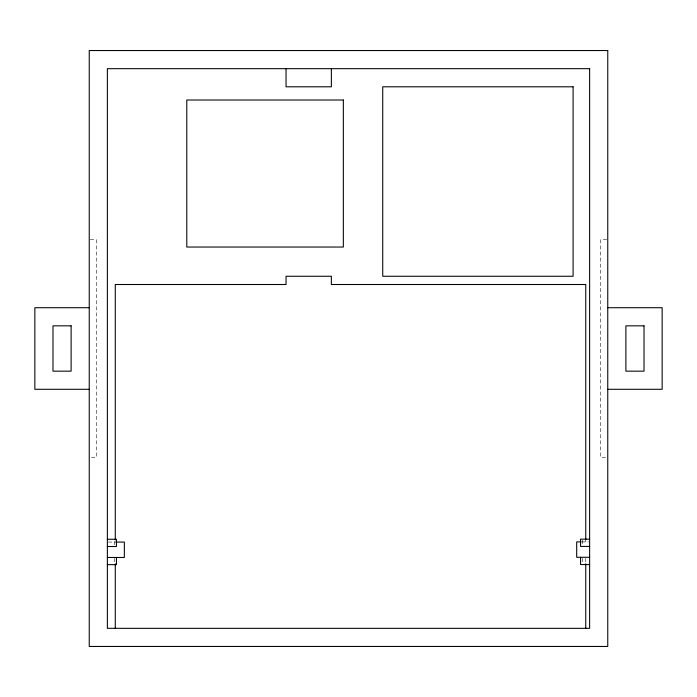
<?xml version="1.0" encoding="UTF-8"?>
<svg xmlns="http://www.w3.org/2000/svg" width="697" height="697" viewBox="0 0 697 697"><rect width="100%" height="100%" fill="white"/><g stroke="black" fill="none" stroke-linecap="round" stroke-linejoin="round"><path stroke-width="0.52" stroke-dasharray="3.48 2.61" d="M90.279 239.724L96.491 239.724L96.491 457.284L90.279 457.284M606.721 239.716L600.509 239.716L600.509 457.284L606.721 457.284M581.725 541.883L588.556 541.883M108.427 542.066L115.284 542.066M585.759 539.705L585.759 541.883M585.759 558.367L585.759 562.671M582.378 540.192L582.378 545.376M582.378 558.323L582.378 562.47M114.622 541.325L114.622 545.472M114.622 558.419L114.622 562.566"/><path stroke-width="1.05" d="M89.242 307.708L34.85 307.708L34.85 389.292L89.242 389.292M607.758 307.708L662.15 307.708L662.15 389.292L607.758 389.292M589.627 539.156L580.566 539.156L580.566 546.413L589.627 546.413M107.373 539.251L116.434 539.251L116.434 546.509L107.373 546.509M581.002 541.883L576.689 541.883L576.689 557.295L589.627 557.286M115.859 542.066L124.345 542.066L124.345 557.478L107.373 557.478M589.627 564.544L580.566 564.544L580.566 557.286M107.373 564.64L116.434 564.64L116.434 557.382M585.759 539.705L585.759 284.507L331.363 284.507L331.363 276.256L286.04 276.256L286.04 284.507L115.284 284.507L115.284 539.896M585.759 563.751L585.759 628.328M331.363 68.672L331.363 86.803L286.04 86.803L286.04 68.672M115.284 563.917L115.284 628.328M607.758 50.541L89.242 50.541L89.242 646.459L607.758 646.459L607.758 50.541M589.627 68.672L107.373 68.672L107.373 628.328L589.627 628.328L589.627 68.672M573.091 86.803L382.731 86.803L382.731 276.256L573.091 276.256L573.091 86.803M343.351 100.019L186.787 100.019L186.787 247.034L343.351 247.034L343.351 100.019M71.111 325.839L52.981 325.839L52.981 371.161L71.111 371.161L71.111 325.839M644.019 325.839L625.889 325.839L625.889 371.161L644.019 371.161L644.019 325.839"/></g></svg>
